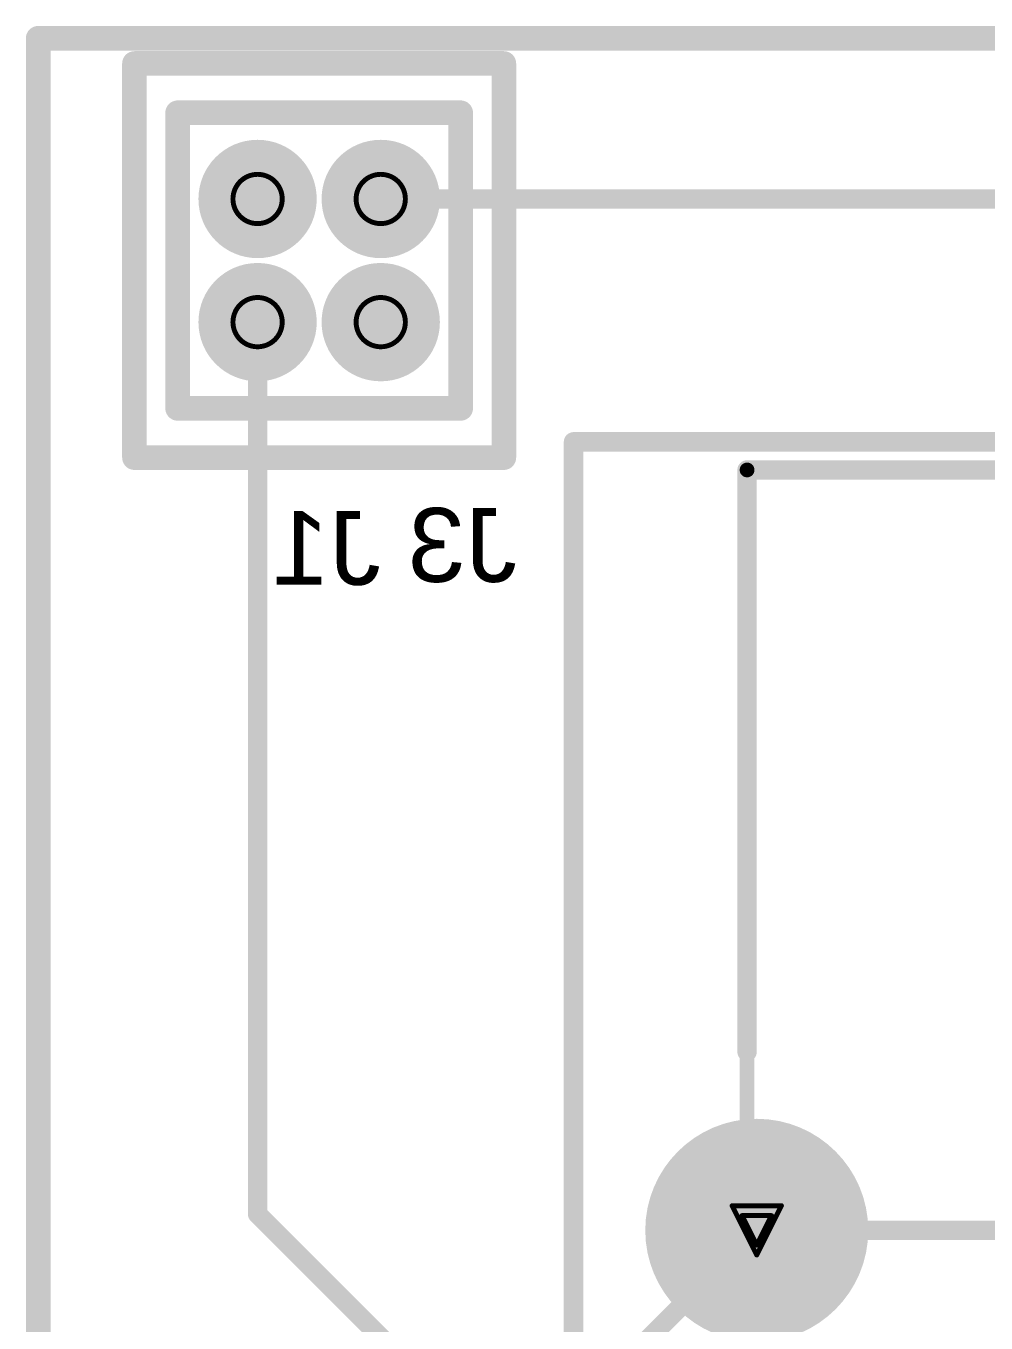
# Model space of a CAD drawing. Header units: inches. Extents: x 0 to 423, y -3 to 110.
# Drawn here: x -0.13 to 9.77, y 10.52 to 23.9 of the extents above; entities that cross this region are included whole.
import ezdxf

# ---------------------------------------------------------------- set-up
doc = ezdxf.new("R2010")
doc.units = ezdxf.units.IN
for name, color, linetype in [('Board Outline', 56, 'Continuous'), ('Bottom Layer', 5, 'Continuous'), ('Bottom Overlay', 54, 'Continuous'), ('Bottom Solder', 6, 'Continuous'), ('Drill Drawing', 1, 'Continuous'), ('Mechanical 1', 6, 'Continuous'), ('Mechanical 10', 56, 'Continuous'), ('Mechanical 12', 56, 'Continuous'), ('Mechanical 15', 56, 'Continuous'), ('Mid Layer', 16, 'Continuous'), ('Mid Layer 2', 76, 'Continuous'), ('Multi-Layer', 9, 'Continuous'), ('Pad Holes', 156, 'Continuous'), ('Top Layer', 1, 'Continuous'), ('Top Solder', 216, 'Continuous')]:
    doc.layers.add(name, color=color, linetype=linetype)
doc.styles.add('Arial', font='', dxfattribs={"height": 0.2})
doc.styles.get('Arial').set_extended_font_data('Arial')

# ---------------------------------------------------------------- blocks, each defined once
blk = doc.blocks.new('SFMC_102_X1_XX_D_B_63')
at = {"layer": 'Bottom Layer'}
h = blk.add_hatch(color=5, dxfattribs=at)
edge = h.paths.add_edge_path()
edge.add_arc((-0.635, 0.635), 0.533, 0, 360)
h = blk.add_hatch(color=5, dxfattribs=at)
edge = h.paths.add_edge_path()
edge.add_arc((0.635, 0.635), 0.533, 0, 360)
h = blk.add_hatch(color=5, dxfattribs=at)
edge = h.paths.add_edge_path()
edge.add_arc((-0.635, -0.635), 0.533, 0, 360)
h = blk.add_hatch(color=5, dxfattribs=at)
edge = h.paths.add_edge_path()
edge.add_arc((0.635, -0.635), 0.533, 0, 360)
at = {"layer": 'Bottom Solder'}
h = blk.add_hatch(color=6, dxfattribs=at)
edge = h.paths.add_edge_path()
edge.add_arc((-0.635, 0.635), 0.61, 0, 360)
h = blk.add_hatch(color=6, dxfattribs=at)
edge = h.paths.add_edge_path()
edge.add_arc((0.635, 0.635), 0.61, 0, 360)
h = blk.add_hatch(color=6, dxfattribs=at)
edge = h.paths.add_edge_path()
edge.add_arc((-0.635, -0.635), 0.61, 0, 360)
h = blk.add_hatch(color=6, dxfattribs=at)
edge = h.paths.add_edge_path()
edge.add_arc((0.635, -0.635), 0.61, 0, 360)
at = {"layer": 'Mid Layer'}
h = blk.add_hatch(color=16, dxfattribs=at)
edge = h.paths.add_edge_path()
edge.add_arc((-0.635, 0.635), 0.533, 0, 360)
h = blk.add_hatch(color=16, dxfattribs=at)
edge = h.paths.add_edge_path()
edge.add_arc((0.635, 0.635), 0.533, 0, 360)
h = blk.add_hatch(color=16, dxfattribs=at)
edge = h.paths.add_edge_path()
edge.add_arc((-0.635, -0.635), 0.533, 0, 360)
h = blk.add_hatch(color=16, dxfattribs=at)
edge = h.paths.add_edge_path()
edge.add_arc((0.635, -0.635), 0.533, 0, 360)
at = {"layer": 'Mid Layer 2'}
h = blk.add_hatch(color=76, dxfattribs=at)
edge = h.paths.add_edge_path()
edge.add_arc((-0.635, 0.635), 0.533, 0, 360)
h = blk.add_hatch(color=76, dxfattribs=at)
edge = h.paths.add_edge_path()
edge.add_arc((0.635, 0.635), 0.533, 0, 360)
h = blk.add_hatch(color=76, dxfattribs=at)
edge = h.paths.add_edge_path()
edge.add_arc((-0.635, -0.635), 0.533, 0, 360)
h = blk.add_hatch(color=76, dxfattribs=at)
edge = h.paths.add_edge_path()
edge.add_arc((0.635, -0.635), 0.533, 0, 360)
at = {"layer": 'Multi-Layer'}
h = blk.add_hatch(color=9, dxfattribs=at)
edge = h.paths.add_edge_path()
edge.add_arc((-0.635, 0.635), 0.533, 0, 360)
h = blk.add_hatch(color=9, dxfattribs=at)
edge = h.paths.add_edge_path()
edge.add_arc((0.635, 0.635), 0.533, 0, 360)
h = blk.add_hatch(color=9, dxfattribs=at)
edge = h.paths.add_edge_path()
edge.add_arc((-0.635, -0.635), 0.533, 0, 360)
h = blk.add_hatch(color=9, dxfattribs=at)
edge = h.paths.add_edge_path()
edge.add_arc((0.635, -0.635), 0.533, 0, 360)
at = {"layer": 'Pad Holes'}
h = blk.add_hatch(color=7, dxfattribs=at)
edge = h.paths.add_edge_path()
edge.add_arc((-0.635, 0.635), 0.356, 0, 360)
h = blk.add_hatch(color=7, dxfattribs=at)
edge = h.paths.add_edge_path()
edge.add_arc((0.635, 0.635), 0.356, 0, 360)
h = blk.add_hatch(color=7, dxfattribs=at)
edge = h.paths.add_edge_path()
edge.add_arc((-0.635, -0.635), 0.356, 0, 360)
h = blk.add_hatch(color=7, dxfattribs=at)
edge = h.paths.add_edge_path()
edge.add_arc((0.635, -0.635), 0.356, 0, 360)
at = {"layer": 'Top Layer'}
h = blk.add_hatch(color=1, dxfattribs=at)
edge = h.paths.add_edge_path()
edge.add_arc((-0.635, 0.635), 0.533, 0, 360)
h = blk.add_hatch(color=1, dxfattribs=at)
edge = h.paths.add_edge_path()
edge.add_arc((0.635, 0.635), 0.533, 0, 360)
h = blk.add_hatch(color=1, dxfattribs=at)
edge = h.paths.add_edge_path()
edge.add_arc((-0.635, -0.635), 0.533, 0, 360)
h = blk.add_hatch(color=1, dxfattribs=at)
edge = h.paths.add_edge_path()
edge.add_arc((0.635, -0.635), 0.533, 0, 360)
at = {"layer": 'Top Solder'}
h = blk.add_hatch(color=216, dxfattribs=at)
edge = h.paths.add_edge_path()
edge.add_arc((-0.635, 0.635), 0.61, 0, 360)
h = blk.add_hatch(color=216, dxfattribs=at)
edge = h.paths.add_edge_path()
edge.add_arc((0.635, 0.635), 0.61, 0, 360)
h = blk.add_hatch(color=216, dxfattribs=at)
edge = h.paths.add_edge_path()
edge.add_arc((-0.635, -0.635), 0.61, 0, 360)
h = blk.add_hatch(color=216, dxfattribs=at)
edge = h.paths.add_edge_path()
edge.add_arc((0.635, -0.635), 0.61, 0, 360)
at = {"layer": 'Bottom Overlay'}
for points in [[(-1.905, 2.032, 0.254, 0.254, 0), (-1.905, -2.032, 0.254, 0.254, 0)], [(1.905, 2.032, 0.254, 0.254, 0), (-1.905, 2.032, 0.254, 0.254, 0)], [(1.905, 2.032, 0.254, 0.254, 0), (1.905, -2.032, 0.254, 0.254, 0)], [(1.905, -2.032, 0.254, 0.254, 0), (-1.905, -2.032, 0.254, 0.254, 0)]]:
    blk.add_lwpolyline(points, format="xyseb", dxfattribs=at)
for points in [[(-1.968, 2.032, 0.127, 0.127, 1), (-1.841, 2.032, 0.127, 0.127, 1)], [(-1.968, 2.032, 0.127, 0.127, 1), (-1.841, 2.032, 0.127, 0.127, 1)], [(1.841, 2.032, 0.127, 0.127, 1), (1.968, 2.032, 0.127, 0.127, 1)], [(1.841, 2.032, 0.127, 0.127, 1), (1.968, 2.032, 0.127, 0.127, 1)], [(-1.968, -2.032, 0.127, 0.127, 1), (-1.841, -2.032, 0.127, 0.127, 1)], [(-1.968, -2.032, 0.127, 0.127, 1), (-1.841, -2.032, 0.127, 0.127, 1)], [(1.841, -2.032, 0.127, 0.127, 1), (1.968, -2.032, 0.127, 0.127, 1)], [(1.841, -2.032, 0.127, 0.127, 1), (1.968, -2.032, 0.127, 0.127, 1)]]:
    blk.add_lwpolyline(points, format="xyseb", close=True, dxfattribs=at)
at = {"layer": 'Mechanical 1'}
for points in [[(-1.46, 1.524, 0.254, 0.254, 0), (-1.46, -1.524, 0.254, 0.254, 0)], [(1.46, 1.524, 0.254, 0.254, 0), (-1.46, 1.524, 0.254, 0.254, 0)], [(1.46, 1.524, 0.254, 0.254, 0), (1.46, -1.524, 0.254, 0.254, 0)], [(1.46, -1.524, 0.254, 0.254, 0), (-1.46, -1.524, 0.254, 0.254, 0)]]:
    blk.add_lwpolyline(points, format="xyseb", dxfattribs=at)
for points in [[(-1.523, 1.524, 0.127, 0.127, 1), (-1.396, 1.524, 0.127, 0.127, 1)], [(-1.523, 1.524, 0.127, 0.127, 1), (-1.396, 1.524, 0.127, 0.127, 1)], [(1.396, 1.524, 0.127, 0.127, 1), (1.523, 1.524, 0.127, 0.127, 1)], [(1.396, 1.524, 0.127, 0.127, 1), (1.523, 1.524, 0.127, 0.127, 1)], [(-1.523, -1.524, 0.127, 0.127, 1), (-1.396, -1.524, 0.127, 0.127, 1)], [(-1.523, -1.524, 0.127, 0.127, 1), (-1.396, -1.524, 0.127, 0.127, 1)], [(1.396, -1.524, 0.127, 0.127, 1), (1.523, -1.524, 0.127, 0.127, 1)], [(1.396, -1.524, 0.127, 0.127, 1), (1.523, -1.524, 0.127, 0.127, 1)]]:
    blk.add_lwpolyline(points, format="xyseb", close=True, dxfattribs=at)
at = {"layer": 'Mechanical 1', "style": 'Arial', "text_generation_flag": 2}
blk.add_text('J1', height=0.762, rotation=180, dxfattribs=at).set_placement((-0.635, 3.343))
blk = doc.blocks.new('WIZ____RB1_125BAG1A_0_B_102')
at = {"layer": 'Bottom Layer'}
h = blk.add_hatch(color=5, dxfattribs=at)
edge = h.paths.add_edge_path()
edge.add_arc((7.775, -3.05), 1.15, 0, 360)
at = {"layer": 'Bottom Solder'}
h = blk.add_hatch(color=6, dxfattribs=at)
edge = h.paths.add_edge_path()
edge.add_arc((7.775, -3.05), 1.15, 0, 360)
at = {"layer": 'Mid Layer'}
h = blk.add_hatch(color=16, dxfattribs=at)
edge = h.paths.add_edge_path()
edge.add_arc((7.775, -3.05), 1.15, 0, 360)
at = {"layer": 'Mid Layer 2'}
h = blk.add_hatch(color=76, dxfattribs=at)
edge = h.paths.add_edge_path()
edge.add_arc((7.775, -3.05), 1.15, 0, 360)
at = {"layer": 'Multi-Layer'}
h = blk.add_hatch(color=9, dxfattribs=at)
edge = h.paths.add_edge_path()
edge.add_arc((7.775, -3.05), 1.15, 0, 360)
at = {"layer": 'Pad Holes'}
h = blk.add_hatch(color=7, dxfattribs=at)
edge = h.paths.add_edge_path()
edge.add_arc((7.775, -3.05), 0.75, 0, 360)
at = {"layer": 'Top Layer'}
h = blk.add_hatch(color=1, dxfattribs=at)
edge = h.paths.add_edge_path()
edge.add_arc((7.775, -3.05), 1.15, 0, 360)
at = {"layer": 'Top Solder'}
h = blk.add_hatch(color=216, dxfattribs=at)
edge = h.paths.add_edge_path()
edge.add_arc((7.775, -3.05), 1.15, 0, 360)
at = {"layer": 'Bottom Overlay'}
for points in [[(7.875, -4.89, 0.2, 0.2, 0), (7.875, -10.89, 0.2, 0.2, 0)], [(7.875, -10.89, 0.2, 0.2, 0), (-7.875, -10.89, 0.2, 0.2, 0)]]:
    blk.add_lwpolyline(points, format="xyseb", dxfattribs=at)
for points in [[(7.825, -4.89, 0.1, 0.1, 1), (7.925, -4.89, 0.1, 0.1, 1)], [(7.825, -10.89, 0.1, 0.1, 1), (7.925, -10.89, 0.1, 0.1, 1)], [(7.825, -10.89, 0.1, 0.1, 1), (7.925, -10.89, 0.1, 0.1, 1)]]:
    blk.add_lwpolyline(points, format="xyseb", close=True, dxfattribs=at)
at = {"layer": 'Mechanical 10'}
for points in [[(9.665, 11.18, 0.2, 0.2, 0), (9.665, -11.18, 0.2, 0.2, 0)], [(9.665, -11.18, 0.2, 0.2, 0), (-9.665, -11.18, 0.2, 0.2, 0)]]:
    blk.add_lwpolyline(points, format="xyseb", dxfattribs=at)
blk.add_lwpolyline([(9.615, -11.18, 0.1, 0.1, 1), (9.715, -11.18, 0.1, 0.1, 1)], format="xyseb", close=True, dxfattribs=at)
blk.add_lwpolyline([(9.615, -11.18, 0.1, 0.1, 1), (9.715, -11.18, 0.1, 0.1, 1)], format="xyseb", close=True, dxfattribs=at)
at = {"layer": 'Mechanical 12'}
for points in [[(7.875, 10.89, 0.152, 0.152, 0), (7.875, -10.89, 0.152, 0.152, 0)], [(7.875, -10.89, 0.152, 0.152, 0), (-7.875, -10.89, 0.152, 0.152, 0)]]:
    blk.add_lwpolyline(points, format="xyseb", dxfattribs=at)
blk.add_lwpolyline([(7.837, -10.89, 0.0762, 0.0762, 1), (7.913, -10.89, 0.0762, 0.0762, 1)], format="xyseb", close=True, dxfattribs=at)
blk.add_lwpolyline([(7.837, -10.89, 0.0762, 0.0762, 1), (7.913, -10.89, 0.0762, 0.0762, 1)], format="xyseb", close=True, dxfattribs=at)
at = {"layer": 'Mechanical 15'}
for points in [[(9.665, 11.18, 0.2, 0.2, 0), (9.665, -11.18, 0.2, 0.2, 0)], [(9.665, -11.18, 0.2, 0.2, 0), (-9.665, -11.18, 0.2, 0.2, 0)]]:
    blk.add_lwpolyline(points, format="xyseb", dxfattribs=at)
blk.add_lwpolyline([(9.615, -11.18, 0.1, 0.1, 1), (9.715, -11.18, 0.1, 0.1, 1)], format="xyseb", close=True, dxfattribs=at)
blk.add_lwpolyline([(9.615, -11.18, 0.1, 0.1, 1), (9.715, -11.18, 0.1, 0.1, 1)], format="xyseb", close=True, dxfattribs=at)

msp = doc.modelspace()

# ---------------------------------------------------------------- linework, layer by layer
at = {"layer": 'Board Outline'}
for points in [[(0, 0, 0.254, 0.254, 0), (0, 23.771, 0.254, 0.254, 0)], [(0, 23.771, 0.254, 0.254, 0), (31.37, 23.771, 0.254, 0.254, 0)]]:
    msp.add_lwpolyline(points, format="xyseb", dxfattribs=at)
msp.add_lwpolyline([(-0.064, 23.771, 0.127, 0.127, 1), (0.063, 23.771, 0.127, 0.127, 1)], format="xyseb", close=True, dxfattribs=at)
msp.add_lwpolyline([(-0.064, 23.771, 0.127, 0.127, 1), (0.063, 23.771, 0.127, 0.127, 1)], format="xyseb", close=True, dxfattribs=at)
at = {"layer": 'Bottom Layer'}
for points in [[(3.532, 22.114, 0.2, 0.2, 0), (32.526, 22.114, 0.2, 0.2, 0)], [(2.262, 11.648, 0.2, 0.2, 0), (2.262, 20.844, 0.2, 0.2, 0)], [(2.262, 11.648, 0.2, 0.2, 0), (8.86, 5.05, 0.2, 0.2, 0)], [(7.41, 11.48, 0.2, 0.2, 0), (22.96, 11.48, 0.2, 0.2, 0)]]:
    msp.add_lwpolyline(points, format="xyseb", dxfattribs=at)
for points in [[(3.482, 22.114, 0.1, 0.1, 1), (3.582, 22.114, 0.1, 0.1, 1)], [(2.212, 20.844, 0.1, 0.1, 1), (2.312, 20.844, 0.1, 0.1, 1)], [(2.212, 11.648, 0.1, 0.1, 1), (2.312, 11.648, 0.1, 0.1, 1)], [(2.212, 11.648, 0.1, 0.1, 1), (2.312, 11.648, 0.1, 0.1, 1)], [(7.36, 11.48, 0.1, 0.1, 1), (7.46, 11.48, 0.1, 0.1, 1)]]:
    msp.add_lwpolyline(points, format="xyseb", close=True, dxfattribs=at)
at = {"layer": 'Drill Drawing'}
for points in [[(2.516, 22.114, 0.0508, 0.0508, 1), (2.008, 22.114, 0.0508, 0.0508, 1)], [(3.786, 22.114, 0.0508, 0.0508, 1), (3.278, 22.114, 0.0508, 0.0508, 1)], [(1.995, 22.114, 0.0254, 0.0254, 1), (2.021, 22.114, 0.0254, 0.0254, 1)], [(2.503, 22.114, 0.0254, 0.0254, 1), (2.529, 22.114, 0.0254, 0.0254, 1)], [(3.265, 22.114, 0.0254, 0.0254, 1), (3.291, 22.114, 0.0254, 0.0254, 1)], [(3.773, 22.114, 0.0254, 0.0254, 1), (3.799, 22.114, 0.0254, 0.0254, 1)], [(2.516, 20.844, 0.0508, 0.0508, 1), (2.008, 20.844, 0.0508, 0.0508, 1)], [(3.786, 20.844, 0.0508, 0.0508, 1), (3.278, 20.844, 0.0508, 0.0508, 1)], [(1.995, 20.844, 0.0254, 0.0254, 1), (2.021, 20.844, 0.0254, 0.0254, 1)], [(2.503, 20.844, 0.0254, 0.0254, 1), (2.529, 20.844, 0.0254, 0.0254, 1)], [(3.265, 20.844, 0.0254, 0.0254, 1), (3.291, 20.844, 0.0254, 0.0254, 1)], [(3.773, 20.844, 0.0254, 0.0254, 1), (3.799, 20.844, 0.0254, 0.0254, 1)], [(7.143, 11.734, 0.0254, 0.0254, 1), (7.169, 11.734, 0.0254, 0.0254, 1)], [(7.143, 11.734, 0.0254, 0.0254, 1), (7.169, 11.734, 0.0254, 0.0254, 1)], [(7.245, 11.632, 0.0254, 0.0254, 1), (7.27, 11.632, 0.0254, 0.0254, 1)], [(7.245, 11.632, 0.0254, 0.0254, 1), (7.27, 11.632, 0.0254, 0.0254, 1)], [(7.55, 11.632, 0.0254, 0.0254, 1), (7.575, 11.632, 0.0254, 0.0254, 1)], [(7.55, 11.632, 0.0254, 0.0254, 1), (7.575, 11.632, 0.0254, 0.0254, 1)], [(7.651, 11.734, 0.0254, 0.0254, 1), (7.677, 11.734, 0.0254, 0.0254, 1)], [(7.651, 11.734, 0.0254, 0.0254, 1), (7.677, 11.734, 0.0254, 0.0254, 1)], [(7.397, 11.328, 0.0254, 0.0254, 1), (7.423, 11.328, 0.0254, 0.0254, 1)], [(7.397, 11.328, 0.0254, 0.0254, 1), (7.423, 11.328, 0.0254, 0.0254, 1)], [(7.397, 11.226, 0.0254, 0.0254, 1), (7.423, 11.226, 0.0254, 0.0254, 1)], [(7.397, 11.226, 0.0254, 0.0254, 1), (7.423, 11.226, 0.0254, 0.0254, 1)]]:
    msp.add_lwpolyline(points, format="xyseb", close=True, dxfattribs=at)
for points in [[(7.156, 11.734, 0.0508, 0.0508, 0), (7.664, 11.734, 0.0508, 0.0508, 0)], [(7.156, 11.734, 0.0508, 0.0508, 0), (7.41, 11.226, 0.0508, 0.0508, 0)], [(7.258, 11.632, 0.0508, 0.0508, 0), (7.562, 11.632, 0.0508, 0.0508, 0)], [(7.258, 11.632, 0.0508, 0.0508, 0), (7.41, 11.328, 0.0508, 0.0508, 0)], [(7.41, 11.226, 0.0508, 0.0508, 0), (7.664, 11.734, 0.0508, 0.0508, 0)], [(7.41, 11.328, 0.0508, 0.0508, 0), (7.562, 11.632, 0.0508, 0.0508, 0)]]:
    msp.add_lwpolyline(points, format="xyseb", dxfattribs=at)
at = {"layer": 'Mechanical 1'}
for points in [[(0, 23.771, 0.254, 0.254, 0), (31.37, 23.771, 0.254, 0.254, 0)], [(0, 0, 0.254, 0.254, 0), (0, 23.771, 0.254, 0.254, 0)]]:
    msp.add_lwpolyline(points, format="xyseb", dxfattribs=at)
msp.add_lwpolyline([(-0.064, 23.771, 0.127, 0.127, 1), (0.063, 23.771, 0.127, 0.127, 1)], format="xyseb", close=True, dxfattribs=at)
msp.add_lwpolyline([(-0.064, 23.771, 0.127, 0.127, 1), (0.063, 23.771, 0.127, 0.127, 1)], format="xyseb", close=True, dxfattribs=at)
at = {"layer": 'Top Layer'}
msp.add_lwpolyline([(6.05, 10.12, 0.2, 0.2, 0), (7.41, 11.48, 0.2, 0.2, 0)], format="xyseb", dxfattribs=at)
msp.add_lwpolyline([(7.36, 11.48, 0.1, 0.1, 1), (7.46, 11.48, 0.1, 0.1, 1)], format="xyseb", close=True, dxfattribs=at)

# ---------------------------------------------------------------- block references
at = {"rotation": 180}
for name, p in [('SFMC_102_X1_XX_D_B_63', (2.897, 21.479)), ('WIZ____RB1_125BAG1A_0_B_102', (15.185, 8.43))]:
    msp.add_blockref(name, p, dxfattribs=at)

# ---------------------------------------------------------------- texts
at = {"layer": 'Bottom Overlay', "style": 'Arial', "text_generation_flag": 2}
msp.add_text('J3', height=0.762, dxfattribs=at).set_placement((4.936, 18.166))

doc.saveas('drawing.dxf')
